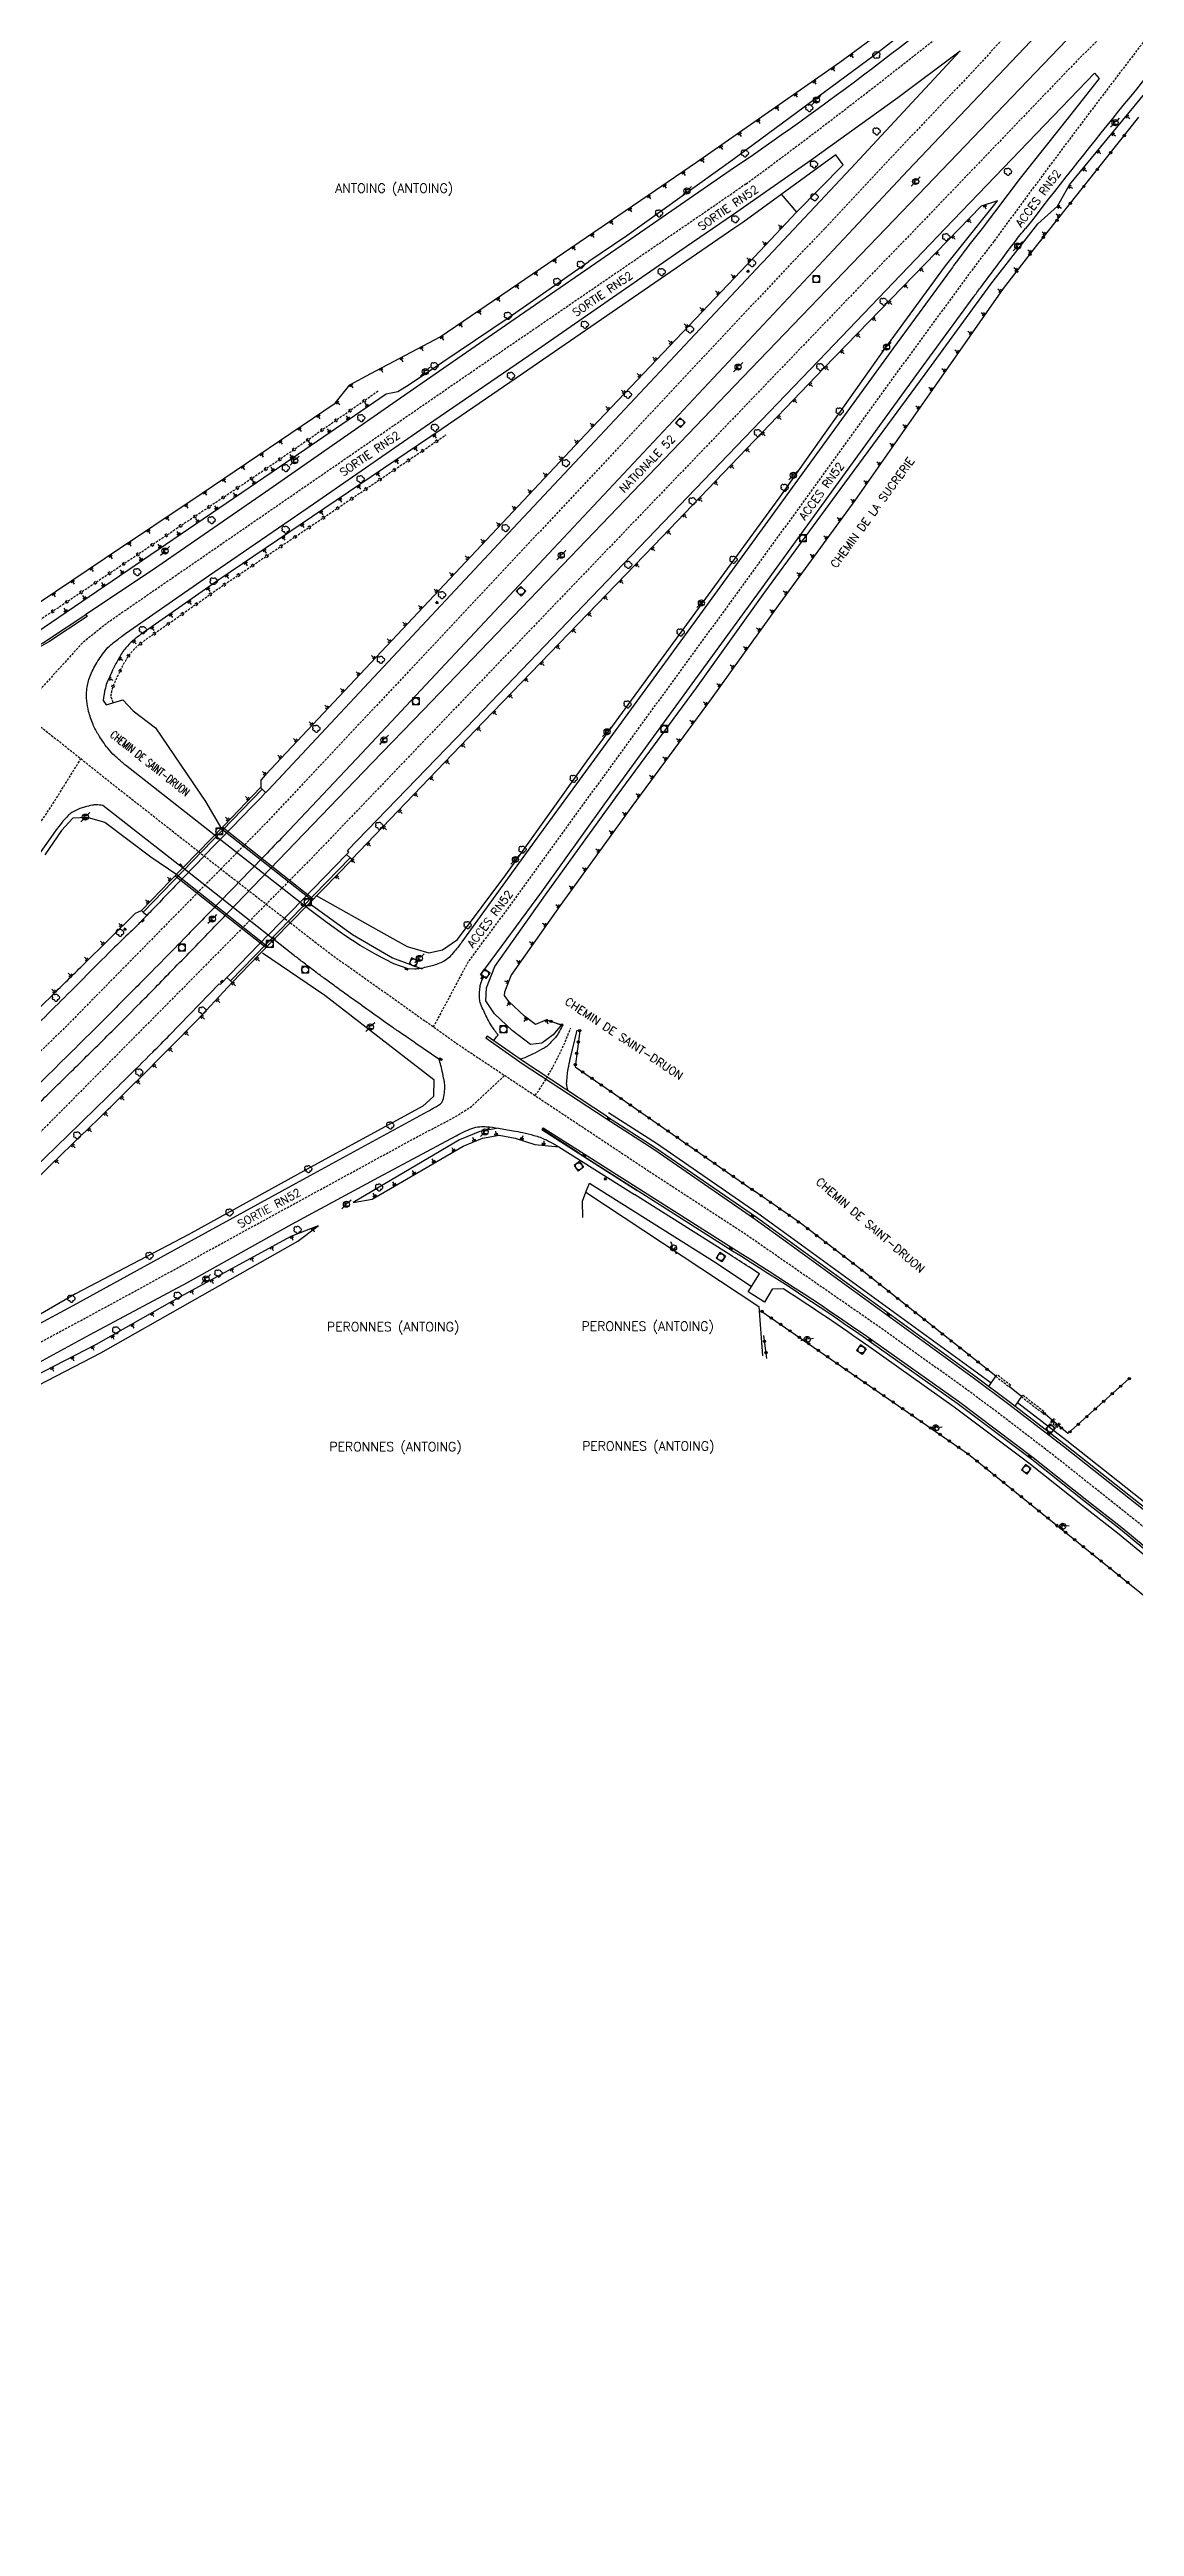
# Model space of a CAD drawing. Header units: millimetres. Extents: x 84999 to 86000, y 139000 to 140000.
# Drawn here: x 85397 to 85635, y 139000 to 139544 of the extents above; entities that cross this region are included whole.
import ezdxf
from ezdxf.enums import TextEntityAlignment as Align

# ---------------------------------------------------------------- set-up
doc = ezdxf.new("R2010")
doc.units = ezdxf.units.MM
doc.linetypes.add('DASHED', pattern=[0.75, 0.5, -0.25])
doc.layers.get('0').update_dxf_attribs({"linetype": 'CONTINUOUS'})
for name, color, linetype in [('W0001', 6, 'DASHED'), ('W0008', 7, 'CONTINUOUS'), ('W0112', 1, 'DASHED'), ('W0120', 7, 'CONTINUOUS'), ('W0211', 2, 'CONTINUOUS'), ('W0220', 5, 'DASHED'), ('W0300', 7, 'CONTINUOUS'), ('W0322', 7, 'CONTINUOUS'), ('W0330', 7, 'CONTINUOUS'), ('W0334', 7, 'CONTINUOUS'), ('W0400', 7, 'CONTINUOUS'), ('W0420', 7, 'CONTINUOUS'), ('W0471', 7, 'CONTINUOUS'), ('W0851', 7, 'CONTINUOUS'), ('W0980', 7, 'CONTINUOUS'), ('W0989', 7, 'CONTINUOUS')]:
    doc.layers.add(name, color=color, linetype=linetype)
doc.styles.get("Standard").update_dxf_attribs({"font": 'romans.shx', "width": 0.85})

# ---------------------------------------------------------------- blocks, each defined once
blk = doc.blocks.new('t220o')
at = {"color": 0, "linetype": 'Continuous'}
for p, q in [((-0.25, 0.25), (0.25, 0.25)), ((-0.25, -0.25), (0.25, -0.25))]:
    blk.add_line(p, q, dxfattribs=at)
blk = doc.blocks.new('t322o')
at = {"color": 0, "linetype": 'Continuous'}
for radius in [0.25, 0.15]:
    blk.add_circle((0, 0), radius, dxfattribs=at)
blk = doc.blocks.new('t211o')
at = {"color": 0, "linetype": 'Continuous'}
for p, q in [((-0.29, 0.5), (-0.29, 0)), ((0, 1), (0, 0)), ((0.29, 0.5), (0.29, 0))]:
    blk.add_line(p, q, dxfattribs=at)
blk = doc.blocks.new('T851')
for p, q in [((-0.25, -0.15), (0, 0.32)), ((0, 0.32), (0.25, -0.15)), ((-0.25, -0.15), (0.25, -0.15))]:
    blk.add_line(p, q)
for major_axis in [(-0.106, 0.106), (-0.0354, 0.0354), (-0.0236, 0.0236)]:
    blk.add_ellipse((0, 0), major_axis=major_axis, ratio=1, start_param=3.926991, end_param=10.210176)
blk = doc.blocks.new('T400')
for p, q in [((-0.15, 0.3), (0.15, 0.3)), ((-0.15, -0.25), (-0.15, 0.3)), ((-0.15, 0.15), (0.15, 0.15)), ((-0.15, 0), (0.15, 0)), ((0.15, 0.3), (0.15, -0.25)), ((-0.15, -0.15), (0.15, -0.15)), ((-0.15, -0.25), (-0.15, -0.3)), ((-0.15, -0.3), (0.15, -0.3)), ((0.15, -0.3), (0.15, -0.25))]:
    blk.add_line(p, q)
blk = doc.blocks.new('T471')
for p, q in [((-0.333334, 0.333334), (-0.333334, -0.333334)), ((-0.333334, 0.333334), (0.333334, 0.333334)), ((-0.333334, 0), (0, 0)), ((0.500001, 0.500001), (1.000002, 1.000002)), ((-0.500001, -0.500001), (-1.000002, -1.000002)), ((-0.333334, -0.333334), (0.333334, -0.333334))]:
    blk.add_line(p, q)
blk.add_ellipse((0, 0), major_axis=(0.471405, 0.471405), ratio=1, start_param=5.4977871438, end_param=11.780972451)
blk = doc.blocks.new('T300')
for p, q in [((-0.8, 0.51), (-0.86, 0.34)), ((-0.86, 0.34), (-0.86, 0.17)), ((-0.86, 0.17), (-0.74, 0.06)), ((-0.69, 0.63), (-0.8, 0.51)), ((-0.8, -0.06), (-0.74, 0.06)), ((-0.74, 0.06), (-0.69, 0.11)), ((-0.57, 0.69), (-0.69, 0.63)), ((-0.46, 0.69), (-0.57, 0.69)), ((-0.29, 0.63), (-0.46, 0.69)), ((-0.29, 0.63), (-0.17, 0.74)), ((-0.23, 0.57), (-0.29, 0.63)), ((-0.17, 0.74), (-0.06, 0.8)), ((-0.06, 0.8), (0.06, 0.8)), ((0.06, 0.8), (0.23, 0.74)), ((0.23, 0.74), (0.34, 0.63)), ((0.34, 0.63), (0.4, 0.51)), ((0.46, 0.46), (0.34, 0.46)), ((0.4, 0.51), (0.4, 0.46)), ((0.57, 0.4), (0.46, 0.46)), ((0.57, 0.4), (0.69, 0.29)), ((0.69, 0.29), (0.74, 0.17)), ((0.74, 0.06), (0.69, -0.17)), ((0.74, 0.17), (0.74, 0.06)), ((-0.8, -0.17), (-0.8, -0.06)), ((-0.8, -0.23), (-0.8, -0.17)), ((-0.74, -0.34), (-0.8, -0.23)), ((-0.69, -0.4), (-0.74, -0.34)), ((-0.51, -0.46), (-0.69, -0.4)), ((-0.4, -0.46), (-0.51, -0.46)), ((-0.4, -0.46), (-0.34, -0.46)), ((-0.34, -0.46), (-0.34, -0.4)), ((-0.34, -0.51), (-0.34, -0.46)), ((-0.29, -0.63), (-0.34, -0.51)), ((-0.17, -0.74), (-0.29, -0.63)), ((-0.06, -0.8), (-0.17, -0.74)), ((0.06, -0.8), (-0.06, -0.8)), ((0.17, -0.74), (0.06, -0.8)), ((0.23, -0.69), (0.17, -0.74)), ((0.29, -0.46), (0.23, -0.46)), ((0.29, -0.63), (0.23, -0.69)), ((0.46, -0.4), (0.29, -0.46)), ((0.34, -0.51), (0.29, -0.63)), ((0.34, -0.51), (0.34, -0.46)), ((0.57, -0.34), (0.46, -0.4)), ((0.63, -0.29), (0.57, -0.34)), ((0.69, -0.17), (0.63, -0.29))]:
    blk.add_line(p, q)
blk = doc.blocks.new('T420')
for p, q in [((0.75, 0.75), (-0.75, 0.75)), ((-0.75, 0.75), (-0.75, -0.75)), ((0.75, 0.75), (0.75, -0.75)), ((0.75, -0.75), (-0.75, -0.75))]:
    blk.add_line(p, q)
blk.add_ellipse((0, 0), major_axis=(-0.53, 0.53), ratio=1, start_param=3.926991, end_param=10.210176)

msp = doc.modelspace()

# ---------------------------------------------------------------- linework, layer by layer
at = {"layer": 'W0001'}
for points in [[(85656.49, 139601.2, -0.024814), (85549.76, 139514.05), (85541.64, 139508.44)], [(85671.33, 139588.7, 0.012305), (85604.16, 139501.43)], [(85503.52, 139314.01, 0.063746), (85511.28, 139328.83, 0.063746)]]:
    msp.add_lwpolyline(points, format="xyb", dxfattribs=at)
at = {"layer": 'W0001', "flags": 128}
for points in [[(85656.49, 139601.2), (85600.5, 139539.75), (85581.9, 139520.17), (85567.06, 139504.29)], [(85671.33, 139588.7), (85622.9, 139541.59), (85592.8, 139510.22), (85587.11, 139504.29)], [(85541.64, 139508.44), (85490.07, 139473.13), (85434.56, 139434.92), (85409.85, 139417.92), (85404.17, 139413.4), (85390.56, 139398.41)], [(85587.11, 139504.29), (85575.2, 139492.02), (85521.89, 139436.49), (85454.37, 139366.03), (85395.34, 139306.42), (85339.95, 139254.54), (85297.01, 139216.94), (85276.78, 139200.05), (85259.18, 139181.69), (85284.09, 139193.75), (85297.35, 139202.44), (85310.88, 139211.09), (85325.35, 139220.12), (85349.51, 139234.53), (85379.43, 139251.48), (85397.07, 139261.01), (85414.18, 139270.26), (85442.86, 139285.99), (85478.32, 139305.31), (85485.79, 139309.22), (85489.52, 139311.61), (85496.81, 139318.4)], [(85567.06, 139504.29), (85558.73, 139495.6), (85532.7, 139467.85), (85482.72, 139414.53), (85444.55, 139373.94), (85400.3, 139328.92), (85362.76, 139292.58), (85325.35, 139258.45), (85296.77, 139233.45), (85283.26, 139221.84), (85264.82, 139210.89), (85276.78, 139228.24), (85283.24, 139234.59), (85294.77, 139246.35), (85303.96, 139256.16), (85314.15, 139267.51), (85322.79, 139277.46), (85331.67, 139288.31), (85340.34, 139299.2), (85348.94, 139310.36), (85369.98, 139339.48), (85384.01, 139358.53), (85392.43, 139370.26), (85397.2, 139377.34), (85403.76, 139387.89)], [(85604.16, 139501.43), (85600.5, 139496.69), (85591.59, 139484.57), (85582.45, 139472.07), (85562.96, 139445.18), (85552.28, 139430.42), (85538.66, 139411.74), (85525.26, 139393.35), (85513.74, 139377.52), (85497.02, 139354.44), (85488.91, 139343.56), (85481.13, 139329.07)], [(85336.38, 139431), (85352.95, 139422.7), (85363.7, 139416.95), (85379.68, 139407.07), (85411.09, 139382.06), (85429.61, 139367.53)], [(85429.61, 139367.53), (85434.83, 139363.44), (85449.74, 139351.9)], [(85449.74, 139351.9), (85458.38, 139345.21), (85486.93, 139324.96), (85528.56, 139297.33)]]:
    msp.add_lwpolyline(points, dxfattribs=at)
msp.add_lwpolyline([(85528.56, 139297.33), (85549.7, 139283.58), (85579.74, 139262.77), (85598.19, 139249.54), (85605.39, 139244.19), (85617.67, 139234.78), (85635.44, 139220.66), (85654.82, 139204.72), (85676.13, 139187.11), (85681.85, 139182.41), (85711.18, 139158.22, -0.01059), (85734.16, 139138.85, -0.0058), (85743.75, 139130.22), (85768.55, 139106.28), (85771.35, 139103.61), (85798.15, 139078.17), (85806.25, 139070.73, 0.022799), (85886, 139004.81), (85892.22, 139000.03)], format="xyb", dxfattribs=at)
at = {"layer": 'W0008'}
for points in [[(85573.4, 139504.29), (85585.27, 139516.99), (85622.27, 139555.93), (85637.99, 139571.7), (85661.22, 139597.22)], [(85580.46, 139504.29), (85589.33, 139513.54), (85627.02, 139552.82), (85641.74, 139568.13), (85665.53, 139593.58)], [(85542.42, 139504.29), (85547.02, 139507.45), (85564.09, 139519.33), (85583.08, 139533.07), (85596.77, 139543.29), (85572.75, 139517.44), (85553.43, 139496.9), (85553.15, 139496.61)], [(85593.48, 139504.29), (85626.26, 139538.37), (85627.33, 139537.2), (85620.76, 139528.92), (85609.99, 139515.33), (85601.58, 139504.29)], [(85492.64, 139326.66), (85500.64, 139321.04), (85519.04, 139308.93)]]:
    msp.add_lwpolyline(points, dxfattribs=at)
for points in [[(85677.12, 139583.82), (85652.63, 139555.37, 0.013247), (85611.16, 139504.28, 0.013247)], [(85610.35, 139566.03, -0.029238), (85547.28, 139517.67), (85524.47, 139501.93), (85497.89, 139483.62), (85472.95, 139466.42), (85444.26, 139446.41), (85419.51, 139429.31), (85404.87, 139419.58), (85405.14, 139419.15), (85396.71, 139413.59, -0.311797), (85379.48, 139413.44), (85371.59, 139418.2), (85359.26, 139424.57), (85332.69, 139437.87), (85309.6, 139450.15, -0.013697), (85290.77, 139461.43, -0.047231), (85250.99, 139492.4), (85237.46, 139505.07), (85213.08, 139527.92), (85186.61, 139552.74)], [(85505.22, 139306.92), (85547.1, 139280.32, -0.013675), (85577.63, 139260.2), (85596.41, 139246.89), (85612.82, 139234.56), (85624.61, 139225.2), (85632.28, 139219.18), (85642.53, 139210.69), (85673.51, 139185.1), (85709.1, 139155.64, -0.014167), (85738.42, 139130.17, -0.009852), (85755.71, 139113.63), (85766.12, 139103.64), (85786.85, 139083.62), (85794.63, 139076.19), (85802.08, 139069.33, 0.020882), (85874.77, 139008.55), (85885.88, 139000)], [(85519.04, 139308.93), (85529.52, 139302.19), (85551.76, 139286.88), (85558.88, 139281.7), (85599.95, 139251.85), (85607.18, 139246.47), (85619.5, 139237.04), (85637.32, 139222.88), (85656.72, 139206.92), (85678.02, 139189.32), (85683.75, 139184.62), (85713.06, 139160.43, -0.010585), (85736.13, 139140.99, -0.005809), (85745.79, 139132.3), (85771.66, 139107.85), (85800.45, 139080.53), (85808.52, 139073.11, 0.0228), (85888.03, 139007.39), (85897.76, 138999.91)]]:
    msp.add_lwpolyline(points, format="xyb", dxfattribs=at)
at = {"layer": 'W0008', "flags": 128}
for points in [[(85392.07, 139309.87, 0.000393), (85399.69, 139317.34, 0.000636), (85407.45, 139324.98, 0.001173), (85411.65, 139329.14, 0.00238), (85416.77, 139334.29, 0.001581), (85424.42, 139342.11, 0.000345), (85432.63, 139350.57, 0.000851), (85435.95, 139354), (85467.74, 139387.01), (85478.89, 139398.58), (85511.21, 139432.19), (85549, 139471.57), (85549, 139471.57), (85580.46, 139504.29)], [(85573.4, 139504.29), (85507.52, 139434.07), (85465.4, 139389.12), (85448.3, 139371.02, -0.002483), (85444.12, 139366.65, -0.001024), (85433.91, 139356.11, -0.00067), (85426.89, 139348.91, -0.000973), (85422.04, 139343.96, -0.001009), (85416.66, 139338.53, -0.000786), (85409.74, 139331.58, -0.000923), (85403.26, 139325.12, -0.001046), (85397.52, 139319.44, -0.001312), (85391.29, 139313.34, -0.001075)], [(85433.12, 139371.15), (85433.03, 139371.22), (85413.57, 139386.46, -0.013736), (85412.94, 139386.99, -0.004831), (85411.2, 139388.54, -0.04325), (85409.67, 139390.19, -0.026594), (85407.6, 139393.19, -0.039752), (85406.44, 139395.44, -0.033115), (85405.47, 139398.31, -0.043487), (85405.05, 139400.65, -0.044722), (85405.06, 139402.96, -0.060802), (85405.64, 139405.65, -0.051547), (85407.01, 139408.59, -0.029576), (85409.08, 139411.61, -0.058885), (85410.37, 139412.93, -0.006151), (85412.43, 139414.55, -0.011417), (85413.57, 139415.38), (85431.78, 139428.02), (85454.82, 139443.88), (85481.23, 139462.11), (85502.09, 139476.39), (85535.27, 139499.41), (85542.42, 139504.29)], [(85601.58, 139504.29, 0.013129), (85597.05, 139498.44, 0.002098), (85594.79, 139495.37), (85582.14, 139478.09), (85557.23, 139443.7), (85539.55, 139419.4), (85524.4, 139398.62), (85503.88, 139370.45), (85487.4, 139347.71, -0.01579), (85485.81, 139345.65, -0.022631), (85484.59, 139344.3, -0.08283), (85483.37, 139343.43, -0.045807), (85480.86, 139342.46, -0.01507), (85479.64, 139342.15, -0.011064), (85477.96, 139341.82, -0.036547), (85477.1, 139341.74), (85475.6, 139341.76), (85472.49, 139342.91), (85468.68, 139344.83), (85465.09, 139346.92), (85461.74, 139349.08), (85457.8, 139351.86), (85453.12, 139355.37)], [(85494.34, 139325.95), (85494.98, 139326.87), (85495.38, 139327.2, -0.019359), (85493.93, 139329.26, -0.026971), (85493.03, 139330.84, -0.009858), (85491.72, 139333.59, -0.034893), (85491.42, 139334.4, -0.069687), (85491.26, 139335.46, -0.03058), (85491.4, 139337.9, -0.051941), (85491.6, 139338.82), (85492.16, 139340.17), (85491.57, 139340.56), (85504.92, 139358.72), (85518.78, 139377.98), (85537.94, 139404.32), (85552.96, 139424.87), (85569.46, 139447.73), (85587.86, 139473.08), (85599.87, 139489.45, -0.002106), (85601.43, 139491.56, -0.000756), (85605.83, 139497.43, -0.001382), (85608.84, 139501.42, -0.020311), (85611.16, 139504.29, -0.000347)], [(85553.15, 139496.61), (85538.51, 139481.04), (85515.52, 139456.43), (85497.58, 139437.33), (85469.08, 139406.89), (85444.97, 139381.06, 0.060621), (85444.34, 139380.49, 0.001541), (85444.32, 139380.48, 0.00035), (85425.7, 139361.25, 0.000951), (85418.87, 139354.17, 0.000932), (85417.64, 139352.88, -0.001483), (85416.86, 139352.07, -0.012646), (85414.66, 139349.9, 0.007043), (85410.66, 139346.05, 0.003001), (85404.3, 139339.67, -0.003458), (85398.77, 139334.13, -0.000717), (85393, 139328.45, -0.000562)], [(85426.13, 139363.93), (85425.06, 139364.78), (85408.61, 139377.66, 0.033625), (85407.15, 139377.79, 0.057168), (85406.28, 139377.71, 0.01738), (85404.58, 139377.3, 0.028288), (85403.56, 139376.95, 0.03558), (85401.79, 139376.08, 0.06479), (85400.93, 139375.41, 0.022363), (85399.82, 139374.19, 0.018445), (85398.59, 139372.6), (85382.27, 139349.73)], [(85381.63, 139286.52, 0.00124), (85396.81, 139301.23, 0.000286), (85401.94, 139306.23, 0.000285), (85407.09, 139311.25, 0.00162), (85419.56, 139323.53, 0.005496), (85423.19, 139327.2), (85434.11, 139338.51), (85434.38, 139338.44), (85444.98, 139349.33)], [(85385.15, 139258.83), (85402.05, 139267.9), (85428.07, 139282.2), (85454.12, 139296.42), (85479.84, 139310.49, 0.004022), (85481.56, 139311.45, 0.007058), (85482.52, 139312.02, 0.14802), (85483.07, 139312.62, 0.074309), (85483.52, 139314.15, 0.032173), (85483.65, 139315.81, 0.046612), (85483.56, 139316.96, 0.007134), (85483.4, 139317.83, 0.003221), (85482.99, 139319.74, 0.012542), (85482.79, 139320.56, 0.007148), (85482.37, 139322), (85477.32, 139325.42, 0.0012), (85474.43, 139327.4, -0.001672), (85472.36, 139328.82, -0.003195), (85471.32, 139329.54, -0.000692), (85466.57, 139332.93, -0.000703), (85462.29, 139335.99, -0.001106), (85459.58, 139337.95, -0.002382), (85457.13, 139339.74, -0.002743), (85455.01, 139341.33, -0.001809), (85452.42, 139343.3, -0.0022), (85450.3, 139344.95), (85446.14, 139348.2)], [(85509.46, 139329.35, -0.031124), (85508.62, 139327.71, -0.047997), (85507.92, 139326.75, -0.012995), (85506.35, 139325.05, -0.051319), (85505.89, 139324.68, -0.020732), (85505.45, 139324.41, -0.00467), (85503.4, 139323.29, -0.020269), (85502.11, 139322.68, -0.013222), (85500.25, 139321.93, -0.013222)], [(85510.78, 139314.97, -0.031357), (85510.45, 139316.15, -0.074172), (85510.41, 139316.95, -0.005247), (85510.58, 139318.71, -0.014297), (85510.67, 139319.35, -0.002966), (85511.06, 139321.55, -0.014532), (85511.16, 139321.99), (85512.69, 139328.31)], [(85378.38, 139246.61), (85405.81, 139261.52), (85427.18, 139272.96), (85450.1, 139285.74), (85469.2, 139296.09), (85486.11, 139305.17, -0.033042), (85489.59, 139306.75, -0.06979), (85491.36, 139307.15, -0.039818), (85492.77, 139307.15, -0.020899), (85495.42, 139306.83, -0.005331), (85498.66, 139306.27, -0.008386), (85500.71, 139305.86, -0.012099), (85503.22, 139305.24, -0.022373), (85504.55, 139304.82, -0.029138), (85506.42, 139304, -0.022903), (85508.67, 139302.72), (85525.29, 139292.27)]]:
    msp.add_lwpolyline(points, format="xyb", dxfattribs=at)
for points in [[(85445, 139349.34), (85462.07, 139366.87), (85462.61, 139367.43), (85462.29, 139367.77), (85490.38, 139396.83), (85512.33, 139419.73), (85536.9, 139445.29), (85567.42, 139477.08), (85593.48, 139504.29)], [(85444.32, 139380.48), (85443.58, 139381.21)], [(85453.12, 139355.37), (85433.12, 139371.15)], [(85462.07, 139366.87), (85462.84, 139366.12)], [(85446.14, 139348.2), (85445.23, 139348.91), (85426.13, 139363.93)], [(85417.43, 139354.2), (85418.24, 139353.55)], [(85436.57, 139339.18), (85435.78, 139339.92)], [(85505.22, 139306.92), (85504.97, 139306.56), (85514.95, 139300.1), (85525.87, 139293.16)]]:
    msp.add_lwpolyline(points, dxfattribs=at)
at = {"layer": 'W0112'}
for points in [[(85604.61, 139252.36), (85607.6, 139250.04), (85607.86, 139250.38), (85604.87, 139252.7)], [(85610.24, 139247.9), (85614.87, 139244.3), (85615.13, 139244.63), (85610.5, 139248.23)]]:
    msp.add_lwpolyline(points, close=True, dxfattribs=at)
for points in [[(85618.78, 139241.95), (85618.06, 139241.09), (85616.67, 139242.25), (85617.39, 139243.11)], [(85618.55, 139242.15), (85618.02, 139241.52), (85617.09, 139242.29), (85617.62, 139242.92)]]:
    msp.add_lwpolyline(points, dxfattribs=at)
at = {"layer": 'W0120', "flags": 128}
for points in [[(85423.47, 139361.19), (85435.18, 139373.28), (85443.2, 139381.56), (85443.58, 139381.21), (85417.43, 139354.2), (85417.05, 139354.57)], [(85442.78, 139344.76), (85436.94, 139338.77), (85436.94, 139338.77), (85436.57, 139339.18), (85462.84, 139366.12), (85463.23, 139365.74), (85456.87, 139359.22)]]:
    msp.add_lwpolyline(points, close=True, dxfattribs=at)
for points in [[(85454.51, 139356.79), (85434.51, 139372.59)], [(85454.75, 139357.1), (85434.79, 139372.88)], [(85444.41, 139346.43), (85424.42, 139362.18)], [(85444.69, 139346.72), (85424.7, 139362.47)]]:
    msp.add_lwpolyline(points, dxfattribs=at)
at = {"layer": 'W0211', "flags": 128}
for points in [[(85390.14, 139416.61), (85389.03, 139418.73), (85394.59, 139422.22), (85408.95, 139431.84), (85430.38, 139446.22), (85459.57, 139465.95), (85462.77, 139470), (85467.38, 139472.43), (85482.64, 139480.49), (85528.29, 139511.59), (85538.91, 139518.82), (85570.4, 139540.79), (85594.87, 139558.83), (85624.46, 139584.67), (85646.27, 139605.75)], [(85509.18, 139329.45), (85507.45, 139327.33), (85504.92, 139325.51), (85502.44, 139325.22), (85498.46, 139328.29), (85494.58, 139331.93), (85492.63, 139334.75), (85492.77, 139337.6), (85494.61, 139342.32), (85505.72, 139358.06), (85521.5, 139379.87), (85538.88, 139403.5), (85553.92, 139424.46), (85570.44, 139446.97), (85589.08, 139472.3), (85603.53, 139492.05), (85613.85, 139505.28), (85618.14, 139509.19), (85620.81, 139513.89), (85632.5, 139528.1), (85642.86, 139540.68)], [(85557.5, 139511.85), (85560.88, 139507.84), (85552.88, 139499.42), (85514.54, 139459.06), (85500.92, 139444.58), (85444.32, 139384.38), (85443.23, 139383.22), (85443.24, 139381.57)], [(85455.41, 139357.89), (85470.23, 139349.56), (85475.38, 139346.66), (85480.14, 139345.3), (85483.16, 139345.93), (85486.44, 139348.23), (85497.08, 139362.44), (85514.91, 139387.43), (85557.04, 139445.12), (85580.22, 139477.91), (85593.55, 139496.06), (85605.01, 139510.35), (85601.36, 139509.2), (85566.88, 139473.65), (85529.53, 139434.74), (85492.16, 139396.04), (85463.19, 139365.77)], [(85391.23, 139414.91), (85392.23, 139414.45), (85447.39, 139451.98), (85470.79, 139467.99), (85473.36, 139468.51), (85475.81, 139470.06), (85497.79, 139484.79), (85515.26, 139497.02)], [(85505.95, 139330.58), (85505.95, 139330.58), (85503.53, 139329.56), (85501.13, 139331.42), (85497.7, 139334.62), (85496.79, 139335.94), (85496.83, 139336.74), (85498.24, 139340.36), (85509.05, 139355.68), (85524.81, 139377.45), (85542.19, 139401.09), (85557.24, 139422.05), (85573.75, 139444.55), (85591.64, 139470.21), (85606.27, 139491.14)], [(85424.8, 139362.39), (85419.14, 139366.27), (85409.05, 139373.93), (85405.25, 139374.98), (85402.02, 139374.83), (85399.49, 139372.17), (85395.88, 139366.84)], [(85495.42, 139306.83), (85491.32, 139306.1), (85486.87, 139304.29), (85463.54, 139290.54), (85467.68, 139291.26), (85487.7, 139302.9), (85491.89, 139304.61), (85495.56, 139305.28), (85499.13, 139304.64), (85503.4, 139303.26), (85508.67, 139302.72)], [(85380.55, 139243.28), (85408.12, 139257.49), (85428.27, 139268.91), (85451.42, 139282.02), (85455.84, 139285.37), (85449.82, 139283.05), (85426.35, 139270.26), (85423.22, 139268.48), (85407.12, 139259.34), (85379.54, 139245.13)]]:
    msp.add_lwpolyline(points, dxfattribs=at)
at = {"layer": 'W0211'}
for points in [[(85650.43, 139606.31), (85641.71, 139597.33), (85624.88, 139581.42), (85609.43, 139567.81), (85586.71, 139549.05), (85577.92, 139542.26), (85546.85, 139519.37), (85523.58, 139502.65), (85515.26, 139497.02)], [(85560.88, 139507.84), (85571.09, 139518.24), (85569.47, 139520.46), (85567.18, 139518.79), (85549.08, 139505.62), (85547.07, 139504.29)], [(85514.62, 139292.76), (85515.38, 139294.76), (85543.25, 139277.27), (85550.98, 139272.07)]]:
    msp.add_lwpolyline(points, dxfattribs=at)
at = {"layer": 'W0211', "flags": 128}
for points in [[(85547.07, 139504.29), (85500.69, 139472.36), (85483.05, 139460.29), (85434.01, 139427.19), (85417.94, 139415.94, 0.024188), (85415.17, 139413.79, 0.038682), (85413.62, 139412.24, 0.036117), (85412.81, 139411.14, 0.018403), (85411.46, 139408.81, 0.013357), (85410.88, 139407.67, 0.005638), (85409.63, 139404.9, 0.044903), (85409.13, 139403.42, 0.025299), (85408.62, 139400.69), (85409.34, 139399.77), (85413, 139400.82), (85415.24, 139398.41), (85420.16, 139394.7), (85431.14, 139378.51), (85434.63, 139372.5)], [(85384.88, 139323.67, 0.000027), (85397.57, 139336.09, 0.000884), (85404.16, 139342.57), (85415.77, 139354.04), (85417.05, 139354.57)], [(85443.64, 139345.27), (85457.31, 139336.03), (85481.23, 139317.52), (85481.19, 139313.77), (85478.86, 139311.62), (85454.07, 139298.21), (85427.34, 139283.42), (85402.55, 139270.48), (85318.43, 139221.65), (85317.09, 139224.27, 0.005579), (85343.76, 139247.64, 0.009604), (85358.84, 139261.68, 0.000001), (85386.9, 139288.83, 0.000034), (85387.92, 139289.81, 0.00001), (85389.23, 139291.08, 0.000001), (85408.44, 139309.68, 0.004115), (85415.55, 139316.67, 0.002093), (85429.34, 139330.59), (85436.94, 139338.77)]]:
    msp.add_lwpolyline(points, format="xyb", dxfattribs=at)
at = {"layer": 'W0220', "flags": 128}
msp.add_lwpolyline([(85469.01, 139468.55), (85444.74, 139451.72), (85390.92, 139415.79)], dxfattribs=at)
msp.add_lwpolyline([(85410.83, 139400.23), (85410.36, 139401.68, -0.013513), (85410.65, 139403.05, -0.044903), (85411.06, 139404.27, -0.005638), (85412.3, 139407.01, -0.013357), (85412.83, 139408.08, -0.018403), (85414.13, 139410.3, -0.036117), (85414.81, 139411.22, -0.038682), (85416.19, 139412.61, -0.024188), (85418.84, 139414.66), (85434.9, 139425.91), (85483.92, 139459)], format="xyb", dxfattribs=at)
at = {"layer": 'W0322', "flags": 128}
for points in [[(85606.27, 139491.14), (85613.6, 139500.52), (85636.01, 139528.71)], [(85509.18, 139329.45), (85505.95, 139330.58)]]:
    msp.add_lwpolyline(points, dxfattribs=at)
at = {"layer": 'W0322'}
for points in [[(85509.31, 139329.44), (85505.9, 139330.63)], [(85513.26, 139328.21), (85512.24, 139320.3), (85522.33, 139313.31)], [(85522.35, 139313.33), (85551.67, 139293)], [(85604.61, 139252.36), (85574.28, 139276.36), (85561.71, 139285.94), (85551.67, 139293)], [(85553.28, 139266.6), (85598.6, 139235.29), (85692.28, 139159.86), (85696.03, 139159.56)], [(85554.34, 139256.25), (85553.66, 139261.31)], [(85633.9, 139251.86), (85620.43, 139239.78), (85614.97, 139244.42)]]:
    msp.add_lwpolyline(points, dxfattribs=at)
at = {"layer": 'W0330'}
msp.add_lwpolyline([(85513.97, 139287.22), (85513.86, 139290.77), (85514.62, 139292.76), (85552.56, 139267.65), (85553.41, 139256.86)], dxfattribs=at)
at = {"layer": 'W0334'}
for points in [[(85257.75, 139591.01), (85249.38, 139591.69), (85236.48, 139593.15), (85231.33, 139594.12), (85225.18, 139595.42), (85184.85, 139603.84), (85140.5, 139613.07), (85139.92, 139613.14), (85131.98, 139614.29), (85130.98, 139614.21, 0.57016), (85127.92, 139608.42), (85175.1, 139564.18), (85186.95, 139553.11), (85213.43, 139528.29), (85237.81, 139505.43), (85251.33, 139492.76, 0.047231), (85291.04, 139461.85, 0.013694), (85309.84, 139450.59), (85332.92, 139438.31), (85359.49, 139425.02), (85371.83, 139418.64), (85379.75, 139413.86, 0.312182), (85396.43, 139414), (85404.87, 139419.58)], [(85519.34, 139309.33), (85529.83, 139302.59), (85552.08, 139287.26), (85559.21, 139282.08), (85600.28, 139252.23), (85607.52, 139246.85), (85619.84, 139237.41), (85637.66, 139223.25), (85657.06, 139207.29), (85678.37, 139189.68), (85684.1, 139184.98), (85713.41, 139160.8, -0.010584), (85736.49, 139141.35, -0.00581), (85746.16, 139132.65), (85772.03, 139108.19), (85800.83, 139080.86)], [(85513.19, 139301.28), (85546.84, 139279.9, -0.013675), (85577.35, 139259.79), (85596.11, 139246.49), (85612.51, 139234.17), (85624.3, 139224.8), (85631.97, 139218.79), (85642.22, 139210.31), (85673.19, 139184.72), (85708.78, 139155.26, -0.014167), (85738.08, 139129.81, -0.009854), (85755.36, 139113.27), (85765.77, 139103.28), (85786.51, 139083.25), (85794.49, 139075.64)], [(85641.53, 139209.48), (85631.29, 139217.96), (85623.63, 139223.96), (85611.86, 139233.32), (85595.48, 139245.62), (85576.73, 139258.91, 0.008465), (85558.01, 139271.54), (85555.52, 139271.46), (85553.83, 139268.63), (85550.27, 139270.92), (85552.71, 139274.83), (85550.41, 139276.37, 0.001301), (85546.27, 139278.99), (85525.29, 139292.27)], [(85609.37, 139246.6), (85620.19, 139238.3), (85638.03, 139224.13), (85657.44, 139208.16), (85678.74, 139190.56), (85684.47, 139185.86), (85713.21, 139162.15), (85713.61, 139162.57), (85715.05, 139161.51), (85737.33, 139142.71), (85747.03, 139133.97), (85772.92, 139109.51), (85798.63, 139085.1), (85802.18, 139082.38), (85805.8, 139079.03), (85810.05, 139075.13, 0.014157), (85859.27, 139033.07), (85861.18, 139031.49), (85863.16, 139031.39), (85865.49, 139029.66)]]:
    msp.add_lwpolyline(points, format="xyb", dxfattribs=at)
for points in [[(85454.47, 139356.92), (85453.89, 139356.19), (85463.41, 139349.33), (85472.16, 139344.2), (85478.71, 139341.8)], [(85519.34, 139309.33), (85500.92, 139321.45), (85497.79, 139323.66), (85492.94, 139327.04), (85492.64, 139326.66)], [(85513.19, 139301.28), (85505.01, 139306.58)], [(85519.62, 139310.28), (85530.12, 139303.53), (85552.39, 139288.19), (85559.53, 139283), (85600.6, 139253.14), (85603.57, 139250.94)], [(85604.57, 139252.4), (85603, 139250.12)], [(85610.24, 139247.9), (85607.6, 139250.04)], [(85610.26, 139247.9), (85608.8, 139245.77)]]:
    msp.add_lwpolyline(points, dxfattribs=at)

# ---------------------------------------------------------------- block references
at = {"layer": 'W0211'}
for p, rotation in [((85568.73, 139539.63), 214.9007721307096), ((85572.79, 139542.55), 216.4011700852559), ((85560.53, 139533.9), 214.900772130664), ((85564.63, 139536.76), 214.900772130548), ((85552.33, 139528.18), 214.9007721306949), ((85556.43, 139531.04), 214.9007721305152), ((85633.26, 139529.02), 230.5241831562852), ((85544.13, 139522.46), 214.9007721306085), ((85548.23, 139525.32), 214.9007721305548), ((85630.08, 139525.16), 230.5519640437933), ((85540.03, 139519.6), 214.9007721306297), ((85623.73, 139517.44), 230.5519640441934), ((85626.9, 139521.3), 230.5519640444226), ((85528.29, 139511.59), 214.2655794055246), ((85531.77, 139513.96), 214.2655794055121), ((85535.9, 139516.77), 214.2655794055121), ((85620.61, 139513.54), 240.4352609484826), ((85524.16, 139508.77), 214.2655794054629), ((85598.47, 139506.21), 225.8787569941143), ((85602.16, 139509.45), 197.4841926592716), ((85618.64, 139506.86), 51.51969257193376), ((85618.14, 139509.19), 240.4352609487568), ((85515.9, 139503.14), 214.2655794055427), ((85520.03, 139505.96), 214.2655794054691), ((85554.15, 139500.76), 46.47014210296155), ((85557.6, 139504.39), 46.47014210292995), ((85594.98, 139502.63), 225.8787569940578), ((85615.53, 139502.94), 51.51969257233586), ((85507.63, 139497.51), 214.2655794054353), ((85511.77, 139500.33), 214.2655794056143), ((85550.71, 139497.14), 46.47014210303713), ((85588.02, 139495.45), 225.8787569939544), ((85591.5, 139499.04), 225.8787569940167), ((85609.35, 139495.08), 51.9668813270181), ((85612.43, 139499.02), 51.96688132729692), ((85499.37, 139491.88), 214.2655794055757), ((85503.5, 139494.7), 214.2655794055064), ((85543.82, 139489.89), 46.47014210292948), ((85547.27, 139493.51), 46.47014210297711), ((85584.54, 139491.86), 225.8787569941617), ((85605.82, 139490.4), 51.96688132703225), ((85491.1, 139486.25), 214.2655794053498), ((85495.24, 139489.07), 214.2655794055929), ((85540.38, 139486.26), 46.47014210294694), ((85577.58, 139484.68), 225.8787569941451), ((85581.06, 139488.27), 225.8787569940997), ((85602.18, 139485.29), 55.05811874226245), ((85482.84, 139480.62), 214.2655794054198), ((85486.97, 139483.44), 214.2655794054293), ((85533.49, 139479.01), 46.47014210296913), ((85536.94, 139482.64), 46.47014210291005), ((85574.1, 139481.09), 225.8787569940827), ((85599.32, 139481.19), 55.05811874201098), ((85469.59, 139473.6), 207.8393362112627), ((85474.01, 139475.93), 207.8393362113935), ((85478.43, 139478.27), 207.8393362113466), ((85530.05, 139475.39), 46.47014210297986), ((85567.14, 139473.91), 225.8787569940437), ((85570.62, 139477.5), 225.8787569940989), ((85593.59, 139472.99), 55.058118741855), ((85596.45, 139477.09), 55.05811874193024), ((85462.96, 139470.09), 217.244913736963), ((85523.16, 139468.14), 46.47014210292065), ((85526.61, 139471.76), 46.47014210294822), ((85563.67, 139470.3), 226.168597621687), ((85590.73, 139468.89), 55.11266635714373), ((85455.74, 139463.36), 214.0457094754395), ((85459.8, 139466.24), 231.6615623976528), ((85462.54, 139462.34), 34.38216036451016), ((85466.66, 139465.17), 34.38216036434775), ((85519.72, 139464.51), 46.47014210296496), ((85556.75, 139463.09), 226.1685976217366), ((85560.21, 139466.7), 226.1685976217426), ((85587.87, 139464.79), 55.1126663570685), ((85447.45, 139457.76), 214.0457094753921), ((85451.6, 139460.56), 214.0457094753793), ((85454.28, 139456.7), 34.38216036396888), ((85458.41, 139459.52), 34.38216036449548), ((85481.24, 139459.07), 214.018169676342), ((85512.84, 139457.25), 46.76380975465293), ((85516.27, 139460.89), 46.4701421029735), ((85553.29, 139459.48), 226.1685976217817), ((85582.15, 139456.59), 55.11266635691654), ((85585.01, 139460.69), 55.112666357246), ((85439.17, 139452.16), 214.0457094753979), ((85443.31, 139454.96), 214.0457094756033), ((85446.03, 139451.05), 34.23000063917858), ((85450.16, 139453.87), 34.38216036413378), ((85472.95, 139453.48), 214.0181696763641), ((85477.09, 139456.27), 214.0181696760536), ((85509.42, 139453.61), 46.76380975464021), ((85546.36, 139452.27), 226.1685976217539), ((85549.82, 139455.88), 226.1685976216758), ((85579.29, 139452.49), 55.11266635721105), ((85430.88, 139446.56), 214.0457094753459), ((85435.02, 139449.36), 214.0457094755435), ((85441.89, 139448.24), 34.2300006392044), ((85464.66, 139447.88), 214.0181696757874), ((85468.81, 139450.68), 214.0181696760758), ((85502.57, 139446.33), 46.76380975464307), ((85505.99, 139449.97), 46.76380975465469), ((85542.9, 139448.66), 226.1685976217489), ((85576.43, 139448.39), 55.11266635702351), ((85422.58, 139440.99), 213.8637814905142), ((85426.73, 139443.77), 213.8637814906416), ((85433.63, 139442.62), 34.2300006391657), ((85437.76, 139445.43), 34.23000063900118), ((85456.37, 139442.29), 214.0181696762531), ((85460.52, 139445.08), 214.0181696760978), ((85499.14, 139442.68), 46.76380975466966), ((85535.97, 139441.45), 226.1685976217435), ((85539.43, 139445.06), 226.1685976217881), ((85570.6, 139440.26), 53.71994513219467), ((85573.56, 139444.29), 53.71994513238131), ((85418.43, 139438.2), 213.8637814906619), ((85425.36, 139436.99), 34.23000063913155), ((85429.49, 139439.8), 34.23000063914809), ((85448.08, 139436.69), 214.0181696762751), ((85452.23, 139439.49), 214.0181696759647), ((85492.29, 139435.4), 46.76380975462473), ((85495.71, 139439.04), 46.7638097546597), ((85532.51, 139437.84), 226.1685976217396), ((85567.64, 139436.23), 53.71994513245635), ((85410.12, 139432.63), 213.8637814904754), ((85414.27, 139435.41), 213.8637814903272), ((85417.09, 139431.37), 34.23000063910126), ((85421.22, 139434.18), 34.23000063911599), ((85439.8, 139431.1), 214.0181696762972), ((85443.94, 139433.89), 214.0181696759869), ((85488.86, 139431.75), 46.76380975461756), ((85525.57, 139430.64), 225.9990699173928), ((85529.05, 139434.24), 225.9990699174438), ((85564.68, 139432.2), 53.71994513226968), ((85401.82, 139427.06), 213.8151571312996), ((85405.97, 139429.84), 213.8151571311297), ((85408.82, 139425.74), 34.23000063907415), ((85412.96, 139428.55), 34.23000063908734), ((85431.54, 139425.46), 215.0143327704206), ((85435.65, 139428.3), 214.0181696760089), ((85482.01, 139424.47), 46.76380975464539), ((85485.44, 139428.11), 46.76380975467686), ((85522.1, 139427.04), 225.9990699173786), ((85558.77, 139424.14), 53.71994513234471), ((85561.73, 139428.17), 53.71994513220343), ((85397.66, 139424.28), 213.8151571312615), ((85400.55, 139420.12), 34.23000063904978), ((85404.69, 139422.93), 34.23000063906163), ((85423.35, 139419.72), 215.0143327707672), ((85427.44, 139422.59), 215.0143327704181), ((85478.59, 139420.83), 46.76380975463826), ((85515.15, 139419.85), 225.9990699173856), ((85518.63, 139423.45), 225.9990699173991), ((85555.83, 139420.09), 54.33665248240188), ((85415.25, 139413.86), 220.3935816828893), ((85419.25, 139416.85), 215.0143327703264), ((85471.74, 139413.54), 46.76380975466166), ((85475.16, 139417.18), 46.76380975463167), ((85511.68, 139416.25), 225.9990699174337), ((85552.91, 139416.03), 54.33665248240188), ((85412.12, 139410), 239.7776999211249), ((85468.31, 139409.9), 46.76380975465469), ((85504.73, 139409.06), 225.9990699174365), ((85508.21, 139412.66), 225.9990699173917), ((85547.08, 139407.9), 54.33665248218995), ((85550, 139411.97), 54.33665248252046), ((85409.9, 139405.52), 245.9732423918344), ((85461.46, 139402.61), 46.76380975464216), ((85464.89, 139406.26), 46.7638097546482), ((85501.26, 139405.46), 225.999069917397), ((85544.17, 139403.84), 54.33665248230854), ((85458.04, 139398.97), 46.76380975463257), ((85494.31, 139398.27), 225.9990699174018), ((85497.78, 139401.87), 225.9990699174167), ((85541.24, 139399.79), 53.66962754080438), ((85451.19, 139391.69), 46.76380975463351), ((85454.61, 139395.33), 46.76380975463307), ((85490.84, 139394.67), 226.2638766518313), ((85535.31, 139391.73), 53.66962754092489), ((85538.28, 139395.76), 53.66962754092489), ((85447.76, 139388.04), 46.76380975464848), ((85483.93, 139387.44), 226.2638766518133), ((85487.39, 139391.06), 226.2638766518337), ((85532.35, 139387.71), 53.66962754104537), ((85444.34, 139384.4), 46.76380975465976), ((85480.47, 139383.83), 226.263876651816), ((85529.39, 139383.68), 53.66962754104537), ((85440.65, 139378.92), 45.90595174570775), ((85473.56, 139376.6), 226.2638766518251), ((85477.02, 139380.22), 226.2638766518054), ((85523.48, 139375.61), 54.10461619687466), ((85526.43, 139379.65), 53.66962754095866), ((85436.24, 139374.38), 45.90595174572963), ((85470.1, 139372.99), 226.2638766518216), ((85520.55, 139371.56), 54.10461619687466), ((85463.19, 139365.77), 226.2638766518319), ((85466.65, 139369.38), 226.26387665182), ((85517.62, 139367.51), 54.1046161967554), ((85423.47, 139361.19), 45.90595174578227), ((85459.74, 139362.16), 225.7290964501787), ((85511.75, 139359.41), 54.10461619687466), ((85514.68, 139363.46), 54.1046161967554), ((85418.65, 139356.22), 45.9059517457537), ((85508.83, 139355.36), 54.79091100126745), ((85412.76, 139351.06), 44.66308417581359), ((85505.94, 139351.27), 54.79091100115019), ((85405.23, 139343.63), 44.6630841758246), ((85408.79, 139347.14), 44.66308417582854), ((85442.23, 139344.2), 225.7290964500861), ((85500.18, 139343.1), 54.7909110010329), ((85503.06, 139347.19), 54.79091100136526), ((85401.67, 139340.12), 44.52920436065305), ((85436.94, 139338.77), 227.1355675409303), ((85497.65, 139338.83), 68.70485023042615), ((85398.11, 139336.61), 44.41948890890225), ((85433.54, 139335.11), 227.1355675409264), ((85497.96, 139334.38), 136.8672751443434), ((85426.66, 139327.86), 225.3970650538454), ((85430.14, 139331.44), 227.1355675409355), ((85501.65, 139331.01), 142.303125184561), ((85505.95, 139330.58), 202.8290870281618), ((85423.14, 139324.3), 225.2746642747381), ((85416.09, 139317.21), 225.0298627165437), ((85419.62, 139320.75), 225.152263495645), ((85412.54, 139313.69), 224.610493965167), ((85405.38, 139306.71), 224.0679942857922), ((85408.97, 139310.19), 224.1374954144425), ((85494.95, 139305.17), 10.36325875484525), ((85500.44, 139304.22), 342.1918153752909), ((85398.19, 139299.76), 224.067934319348), ((85401.78, 139303.23), 224.0679643025662), ((85481.33, 139299.2), 30.17602492555259), ((85485.66, 139301.71), 30.17602492557323), ((85490.14, 139303.9), 22.22651591054141), ((85505.28, 139303.07), 354.1486898515392), ((85472.69, 139294.17), 30.17602492550901), ((85477.01, 139296.68), 30.17602492553119), ((85468.37, 139291.66), 30.17602492548595), ((85454.65, 139284.91), 201.1328455100736), ((85441.19, 139278.35), 208.5898965545238), ((85445.58, 139280.74), 208.5898965545941), ((85449.98, 139283.11), 201.1328455097665), ((85432.41, 139273.56), 208.5898965544006), ((85436.8, 139275.95), 208.5898965544595), ((85423.66, 139268.73), 209.5786243327975), ((85428.02, 139271.17), 208.5898965543777), ((85414.96, 139263.79), 209.5786243332211), ((85419.31, 139266.26), 209.5786243328142), ((85401.8, 139256.6), 207.2610875114415), ((85406.25, 139258.89), 207.2610875114308), ((85410.61, 139261.32), 209.5786243328943), ((85397.36, 139254.31), 207.2610875118048)]:
    msp.add_blockref('t211o', p, dxfattribs=dict(at, rotation=rotation))
at = {"layer": 'W0220'}
for p, rotation in [((85462.85, 139464.27), 214.7300004792135), ((85465.93, 139466.41), 214.7300004792135), ((85453.6, 139457.86), 214.7300004792135), ((85456.68, 139460), 214.7300004792135), ((85459.77, 139462.14), 214.7300004792135), ((85481.89, 139457.63), 34.01816967551623), ((85447.44, 139453.59), 214.7300004792135), ((85450.52, 139455.73), 214.7300004792135), ((85475.67, 139453.43), 34.01816967551623), ((85478.78, 139455.53), 34.01816967551623), ((85438.11, 139447.3), 213.7246989999695), ((85441.23, 139449.38), 213.7246989999695), ((85444.35, 139451.46), 213.7246989999695), ((85466.35, 139447.14), 34.01816967551623), ((85469.45, 139449.24), 34.01816967551623), ((85472.56, 139451.33), 34.01816967551623), ((85428.76, 139441.05), 213.7246989999695), ((85431.88, 139443.13), 213.7246989999695), ((85435, 139445.21), 213.7246989999695), ((85457.02, 139440.84), 34.01816967551623), ((85460.13, 139442.94), 34.01816967551623), ((85463.24, 139445.04), 34.01816967551623), ((85422.52, 139436.89), 213.7246989999695), ((85425.64, 139438.97), 213.7246989999695), ((85450.81, 139436.65), 34.01816967551623), ((85453.91, 139438.75), 34.01816967551623), ((85413.16, 139430.64), 213.7246989999695), ((85416.28, 139432.72), 213.7246989999695), ((85419.4, 139434.8), 213.7246989999695), ((85441.48, 139430.36), 34.01816967551623), ((85444.59, 139432.45), 34.01816967551623), ((85447.7, 139434.55), 34.01816967551623), ((85406.93, 139426.48), 213.7246989999695), ((85410.04, 139428.56), 213.7246989999695), ((85435.26, 139426.16), 34.01816967551623), ((85438.37, 139428.26), 34.01816967551623), ((85397.57, 139420.23), 213.7246989999695), ((85400.69, 139422.31), 213.7246989999695), ((85403.81, 139424.39), 213.7246989999695), ((85426.05, 139419.71), 35.01433277212697), ((85429.12, 139421.86), 35.01433277212697), ((85432.19, 139424.01), 35.01433277212697), ((85419.9, 139415.41), 35.01433277212697), ((85422.97, 139417.56), 35.01433277212697), ((85414.27, 139410.52), 55.82622026662234), ((85416.88, 139413.19), 39.05876207130246), ((85410.88, 139403.84), 69.98938046673678), ((85412.42, 139407.26), 64.25440527200031)]:
    msp.add_blockref('t220o', p, dxfattribs=dict(at, rotation=rotation))
at = {"layer": 'W0300'}
for p, rotation in [((85578.48, 139542.35), 34.61067720995539), ((85432.82, 139426.89), 214.688536727288)]:
    msp.add_blockref('T300', p, dxfattribs=dict(at, rotation=rotation))
for p in [(85563.71, 139530.71), (85578.49, 139525.59), (85549.57, 139520.77), (85564.75, 139518.33), (85607.32, 139516.72), (85564.87, 139511.13), (85530.73, 139507.58), (85547.45, 139506.3), (85593.75, 139502.37), (85513.56, 139496.32), (85531.3, 139494.71), (85551.13, 139496.67), (85508.37, 139492.56), (85497.57, 139485.11), (85580.03, 139488.21), (85514.43, 139483.15), (85537.52, 139482.12), (85481.43, 139474.09), (85566.12, 139473.86), (85498.22, 139471.92), (85523.87, 139467.78), (85465.34, 139462.65), (85570.39, 139464.14), (85481.53, 139460.56), (85552.42, 139459.37), (85448.79, 139451.67), (85510.28, 139452.76), (85465.18, 139449.25), (85558.29, 139447.39), (85538.09, 139444.42), (85432.51, 139440.26), (85448.77, 139438.16), (85497.02, 139438.51), (85523.95, 139430.45), (85547.06, 139431.59), (85416.19, 139428.85), (85483.08, 139423.81), (85417.43, 139416.15), (85535.48, 139415.64), (85469.64, 139409.6), (85523.82, 139399.81), (85455.49, 139394.47), (85512, 139383.51), (85469.3, 139373.18), (85500.74, 139367.95), (85412.4, 139349.7), (85488.71, 139351.37), (85398.32, 139335.44), (85430.48, 139332.62), (85416.62, 139319.05), (85403.01, 139305.21), (85471.73, 139307.4), (85453.73, 139297.81), (85469.26, 139293.79), (85436.42, 139288.29), (85451.37, 139284.49), (85418.86, 139278.79), (85434, 139274.94), (85401.72, 139269.38), (85425.07, 139270.06), (85411.54, 139262.45)]:
    msp.add_blockref('T300', p, dxfattribs=at)
at = {"layer": 'W0322'}
for p, rotation in [((85632.8, 139524.67), 51.51969257212262), ((85626.89, 139517.23), 51.51969257212262), ((85629.84, 139520.95), 51.51969257212262), ((85623.93, 139513.51), 51.51969257212262), ((85618.02, 139506.07), 51.51969257212262), ((85620.97, 139509.79), 51.51969257212262), ((85615.06, 139502.36), 51.51969257212262), ((85612.12, 139498.63), 51.96688132721971), ((85609.2, 139494.88), 51.96688132721971), ((85506.95, 139330.27), 160.718564980725), ((85509.31, 139329.44), 160.718564980725), ((85513.26, 139328.21), 262.695117277984), ((85512.62, 139323.25), 262.695117277984), ((85512.94, 139325.73), 262.695117277984), ((85512.3, 139320.78), 262.695117277984), ((85513.91, 139319.15), 325.279251608105), ((85515.96, 139317.73), 325.279251608105), ((85518.02, 139316.3), 325.279251608105), ((85520.07, 139314.88), 325.279251608105), ((85522.35, 139313.33), 325.268463649264), ((85524.4, 139311.91), 325.268463649264), ((85526.45, 139310.48), 325.268463649264), ((85528.51, 139309.06), 325.268463649264), ((85530.56, 139307.63), 325.268463649264), ((85532.62, 139306.21), 325.268463649264), ((85534.67, 139304.78), 325.268463649264), ((85536.73, 139303.36), 325.268463649264), ((85538.78, 139301.94), 325.268463649264), ((85540.84, 139300.51), 325.268463649264), ((85542.89, 139299.09), 325.268463649264), ((85544.95, 139297.66), 325.268463649264), ((85547, 139296.24), 325.268463649264), ((85549.06, 139294.81), 325.268463649264), ((85551.11, 139293.39), 325.268463649264), ((85553.1, 139291.99), 144.855862831342), ((85555.15, 139290.55), 144.855862831342), ((85557.19, 139289.11), 144.855862831342), ((85559.24, 139287.67), 144.855862831342), ((85561.28, 139286.24), 144.855862831342), ((85563.28, 139284.74), 142.718902277425), ((85565.27, 139283.22), 142.718902277425), ((85567.26, 139281.71), 142.718902277425), ((85569.25, 139280.19), 142.718902277425), ((85571.24, 139278.68), 142.718902277425), ((85573.23, 139277.16), 142.718902277425), ((85575.2, 139275.63), 141.645716614853), ((85577.16, 139274.08), 141.645716614853), ((85579.13, 139272.53), 141.645716614853), ((85581.09, 139270.98), 141.645716614853), ((85583.05, 139269.43), 141.645716614853), ((85585.01, 139267.88), 141.645716614853), ((85553.28, 139266.6), 325.361397370887), ((85555.33, 139265.18), 325.361397370887), ((85557.39, 139263.76), 325.361397370887), ((85559.45, 139262.34), 325.361397370887), ((85586.97, 139266.33), 141.645716614853), ((85588.93, 139264.77), 141.645716614853), ((85590.89, 139263.22), 141.645716614853), ((85592.85, 139261.67), 141.645716614853), ((85553.83, 139260.05), 97.6623157943697), ((85554.17, 139257.57), 97.6623157943697), ((85561.5, 139260.91), 325.361397370887), ((85563.56, 139259.49), 325.361397370887), ((85565.62, 139258.07), 325.361397370887), ((85567.68, 139256.65), 325.361397370887), ((85594.81, 139260.12), 141.645716614853), ((85596.77, 139258.57), 141.645716614853), ((85598.73, 139257.02), 141.645716614853), ((85569.73, 139255.23), 325.361397370887), ((85571.79, 139253.81), 325.361397370887), ((85573.85, 139252.39), 325.361397370887), ((85575.9, 139250.97), 325.361397370887), ((85600.69, 139255.47), 141.645716614853), ((85602.65, 139253.91), 141.645716614853), ((85633.9, 139251.86), 221.916470520344), ((85577.96, 139249.55), 325.361397370887), ((85580.02, 139248.13), 325.361397370887), ((85582.07, 139246.7), 325.361397370887), ((85584.13, 139245.28), 325.361397370887), ((85626.45, 139245.18), 221.916470520344), ((85628.31, 139246.85), 221.916470520344), ((85630.17, 139248.52), 221.916470520344), ((85632.04, 139250.19), 221.916470520344), ((85586.19, 139243.86), 325.361397370887), ((85588.24, 139242.44), 325.361397370887), ((85590.3, 139241.02), 325.361397370887), ((85592.36, 139239.6), 325.361397370887), ((85615.25, 139244.19), 139.638456570794), ((85617.07, 139242.63), 139.638456570794), ((85618.98, 139241.01), 139.638456570794), ((85620.87, 139240.17), 221.916470520344), ((85622.73, 139241.84), 221.916470520344), ((85624.59, 139243.51), 221.916470520344), ((85594.41, 139238.18), 325.361397370887), ((85596.47, 139236.76), 325.361397370887), ((85598.53, 139235.34), 325.361397370887), ((85600.48, 139233.77), 321.1593075873039), ((85602.43, 139232.21), 321.1593075873039), ((85604.37, 139230.64), 321.1593075873039), ((85606.32, 139229.07), 321.1593075873039), ((85608.27, 139227.5), 321.1593075873039), ((85610.22, 139225.93), 321.1593075873039), ((85612.16, 139224.37), 321.1593075873039), ((85614.11, 139222.8), 321.1593075873039), ((85616.06, 139221.23), 321.1593075873039), ((85618, 139219.66), 321.1593075873039), ((85619.95, 139218.09), 321.1593075873039), ((85621.9, 139216.53), 321.1593075873039), ((85623.85, 139214.96), 321.1593075873039), ((85625.79, 139213.39), 321.1593075873039), ((85627.74, 139211.82), 321.1593075873039), ((85629.69, 139210.25), 321.1593075873039), ((85631.64, 139208.69), 321.1593075873039), ((85633.58, 139207.12), 321.1593075873039)]:
    msp.add_blockref('t322o', p, dxfattribs=dict(at, rotation=rotation))
at = {"layer": 'W0400'}
for p, rotation in [((85433.66, 139370.53), 231.7018872300241), ((85425.7, 139364.47), 230.4378259301059), ((85452.42, 139355.72), 53.12032106889112), ((85417.37, 139352.38), 316.1778094297996), ((85446.15, 139348.39), 231.3758864933949), ((85434.72, 139339.01), 314.536767464372), ((85475.26, 139341.73), 69.70505567412522), ((85491.88, 139339.89), 157.6679545067747), ((85482.71, 139321.97), 237.2789136915256), ((85519.59, 139308.84), 54.47163795705032), ((85514.24, 139300.74), 57.77752219339958), ((85551.19, 139287.53), 233.972865949704), ((85546.52, 139280.44), 57.56837284281895), ((85580.97, 139265.86), 233.4046650228899), ((85577.03, 139260.29), 55.807582761147), ((85616.2, 139239.82), 231.525998154213), ((85612.11, 139234.75), 53.07835096695599)]:
    msp.add_blockref('T400', p, dxfattribs=dict(at, rotation=rotation))
at = {"layer": 'W0420'}
for p in [(85565.18, 139493.16), (85562.25, 139436.27), (85477.28, 139400.5), (85531.81, 139394.42), (85434.13, 139371.95), (85453.53, 139356.4), (85425.92, 139346.43), (85445.2, 139347.26), (85452.99, 139341.57), (85496.49, 139328.52)]:
    msp.add_blockref('T420', p, dxfattribs=at)
for p, rotation in [((85535.36, 139461.66), 46.94126922996021), ((85500.37, 139424.68), 46.5504994107862), ((85476.78, 139343.21), 338.393827534498), ((85492.54, 139340.69), 235.075258225112), ((85513.07, 139298.44), 35.8797927912197), ((85544.23, 139278.53), 327.568372842819), ((85575.1, 139258.22), 325.807582761147), ((85616.62, 139240.85), 140.199295962689), ((85611.28, 139231.95), 323.078350966956)]:
    msp.add_blockref('T420', p, dxfattribs=dict(at, rotation=rotation))
at = {"layer": 'W0471'}
for p in [(85565.23, 139532.46), (85630.79, 139527.52), (85536.8, 139512.51), (85587.01, 139514.6), (85609.43, 139500.42), (85580.62, 139478.26), (85479.35, 139472.86), (85548.04, 139473.86), (85450.69, 139453.33), (85560.16, 139450.12), (85422.23, 139433.48), (85509.22, 139432.58), (85539.98, 139422.11), (85470.29, 139392.05), (85519.27, 139393.82), (85404.74, 139375.09), (85499.15, 139365.79), (85432.64, 139352.71), (85478.09, 139344.08), (85467.3, 139329.04), (85492.47, 139306), (85462.06, 139290.12), (85431.22, 139273.71)]:
    msp.add_blockref('T471', p, dxfattribs=at)
for p, rotation in [((85533.86, 139280.55), 69.1646538913192), ((85563.2, 139260.46), 327.374490314508), ((85591.42, 139241.04), 324.67827081748), ((85619.29, 139219.43), 323.078350966956)]:
    msp.add_blockref('T471', p, dxfattribs=dict(at, rotation=rotation))
at = {"layer": 'W0851'}
for p in [(85550.2, 139494.89), (85481.95, 139422.18), (85413.45, 139350.48), (85518.91, 139295.67)]:
    msp.add_blockref('T851', p, dxfattribs=at)

# ---------------------------------------------------------------- texts
at = {"layer": 'W0980'}
for s, p in [('ANTOING (ANTOING)', (85472.54, 139512.99)), ('PERONNES (ANTOING)', (85472.31, 139263.09)), ('PERONNES (ANTOING)', (85528.2, 139263.21)), ('PERONNES (ANTOING)', (85472.83, 139236.77)), ('PERONNES (ANTOING)', (85528.32, 139236.92))]:
    msp.add_text(s, height=2, dxfattribs=at).set_placement(p, align=Align.MIDDLE)
at = {"layer": 'W0989'}
for s, rotation, p in [('SORTIE RN52', 34.5438, (85545.85, 139508.84)), ('ACCES RN52', 53.4632, (85613.91, 139510.92)), ('SORTIE RN52', 34.5438, (85518.27, 139489.92)), ('SORTIE RN52', 34.5438, (85467.19, 139454.86)), ('NATIONALE 52', 46.1824, (85528.1, 139452.64)), ('ACCES RN52', 54.0679, (85566.35, 139446.66)), ('CHEMIN DE LA SUCRERIE', 53.9147, (85577.5, 139441.93)), ('ACCES RN52', 53.3155, (85493.57, 139352.77)), ('CHEMIN DE SAINT-DRUON', 326.427, (85523.01, 139326.49)), ('CHEMIN DE SAINT-DRUON', 319.2764, (85577.07, 139285.51)), ('SORTIE RN52', 28.5754, (85445.1, 139289.27))]:
    msp.add_text(s, height=1.75, rotation=rotation, dxfattribs=at).set_placement(p, align=Align.MIDDLE)
at = {"layer": 'W0989', "width": 0.7}
msp.add_text('CHEMIN DE SAINT-DRUON', height=1.75, rotation=321.624, dxfattribs=at).set_placement((85418.92, 139386.89), align=Align.MIDDLE)

doc.saveas('drawing.dxf')
